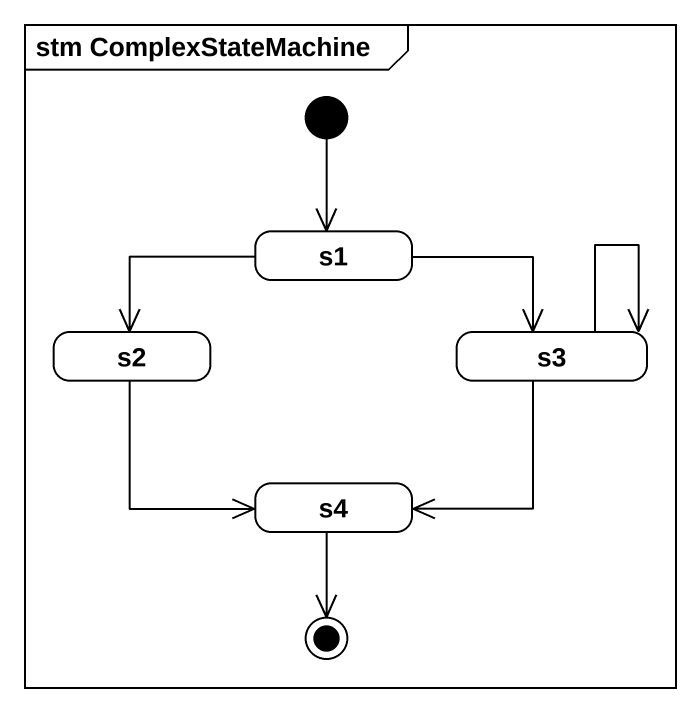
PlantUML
@startuml
mainframe stm ComplexStateMachine
hide empty description
state s1
state s2
state s3
state s4
[*] --> s1
s1 -left-> s2
s1 -right-> s3
s2 --> s4
s3 --> s3
s3 --> s4
s4 --> [*]
@enduml
